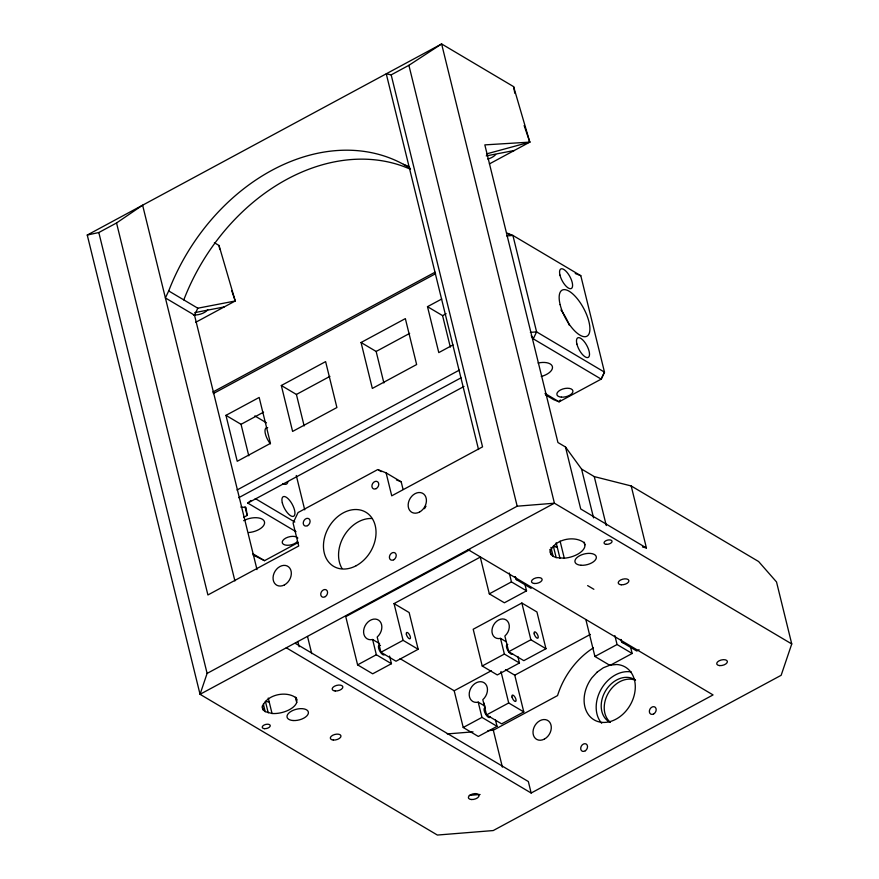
<?xml version="1.0" encoding="UTF-8"?>
<svg xmlns="http://www.w3.org/2000/svg" width="879" height="879" viewBox="0 0 879 879"><rect width="100%" height="100%" fill="white"/><g stroke="black" fill="none" stroke-linecap="round" stroke-linejoin="round"><path stroke-width="1.32" d="M296.981 700.047L296.047 697.871C286.082 690.169 265.359 694.828 262.239 707.672L263.162 709.858L265.205 711.627L272.04 713.495A17.8 8.977 -13.8 0 0 296.717 702.486L296.355 697.497M234.913 580.931L142.618 205.192L116.544 222.969L98.822 232.528L207.114 673.402L200.049 694.3L437.379 835.05L493.229 830.556L781.156 675.292L791.748 643.955L776.52 581.953L758.61 561.527L631.188 485.955L594.259 476.594L581.568 469.067L565.483 446.982L557.934 442.511L484.834 144.881L529.806 142.123L513.6 86.636L441.621 43.95L87.252 235.045L200.049 694.3L554.418 503.206L791.748 643.955M409.032 166.549L403.472 164.34A188.084 144.431 -59.3 0 0 168.702 290.938L165.395 297.926L194.512 315.187L256.998 569.592M194.512 315.187L197.808 308.21L235.242 300.981L219.036 245.494L214.388 242.736M506.7 235.935L512.907 235.429L580.799 275.698L604.488 372.147L601.192 379.124L533.289 338.854L536.597 331.877L512.907 235.429L507.348 233.232L510.864 235.308M560.373 399.945L559.11 401.813L553.55 399.615L545.409 394.781M296.025 531.696L247.779 503.074L250.933 500.481M478.539 449.554L386.255 73.814L391.177 74.869L408.9 65.31L441.621 43.95L554.418 503.206L517.182 506.194L207.114 673.402M195.687 322.307L235.242 300.981L231.759 290.784M489.383 163.923L529.806 142.123L524.148 125.554M212.784 392.078L435.061 272.204M213.3 393.583L435.588 273.71M225.958 415.36L259.173 397.451L270.457 443.368L237.231 461.288L225.958 415.36L241.044 424.315L248.779 455.805M281.324 385.507L325.615 361.621L336.899 407.537L292.608 431.424L281.324 385.507L296.41 394.451L304.145 425.941M361.06 342.502L405.351 318.616L416.635 364.543L372.333 388.43L361.06 342.502L376.146 351.457L383.881 382.947M453.015 344.92L438.786 352.6L427.502 306.672L441.741 299.003M241.044 424.315L263.579 412.152M296.41 394.451L329.933 376.377M376.146 351.457L409.669 333.383M427.502 306.672L442.587 315.627L446.147 313.704M236.989 490.021L459.277 370.147M238.725 497.701L461.014 377.838M247.779 503.074L464.024 386.463M243.626 517.357L247.153 515.457L245.988 507.458L240.868 507.073M253.13 554.99L264.535 560.67L298.201 542.508M469.902 549.694L345.755 616.64L357.599 664.854L372.685 673.808L391.441 663.7L389.562 656.075M391.441 663.7L376.344 654.745L372.608 639.505A10.955 8.416 -59.3 0 1 364.17 628.045A10.955 8.416 -59.3 0 1 378.684 620.222A10.955 8.416 -59.3 0 1 377.19 637.033L380.937 652.273L396.022 661.228L418.173 649.284L403.076 640.33L394.056 603.587L480.275 557.099L489.306 593.841L504.392 602.785L526.543 590.842L524.983 584.491M357.599 664.854L376.344 654.745M380.937 652.273L403.076 640.33M489.306 593.841L511.446 581.898L526.543 590.842M519.456 662.997L504.37 654.053L500.514 638.374A10.405 7.988 -59.3 0 1 492.504 627.485A10.405 7.988 -59.3 0 1 506.293 620.047A10.405 7.988 -59.3 0 1 504.876 636.022L508.721 651.702L523.807 660.656L545.958 648.713L536.937 611.971L521.851 603.016L473.199 629.254L482.219 665.996L497.305 674.94L519.456 662.997L517.852 656.47M482.219 665.996L504.37 654.053M508.721 651.702L530.872 639.758L545.958 648.713M400.11 658.679L454.19 690.762L491.295 670.754M505.48 669.677L514.764 675.182L590.413 634.385M463.222 727.493L481.967 717.385L497.053 726.34L478.308 736.448L463.222 727.493L454.19 690.762M486.548 714.913L508.699 702.969L523.785 711.924L501.634 723.867L486.548 714.913L482.813 699.673A10.955 8.416 -59.3 0 0 484.296 682.862A10.955 8.416 -59.3 0 0 469.782 690.685A10.955 8.416 -59.3 0 0 478.22 702.145L481.967 717.385M594.918 656.47L617.069 644.527L632.155 653.482L610.004 665.425L594.918 656.47L585.897 619.739M639.088 649.746L636.748 651.009L621.651 642.055L621.035 639.516M487.9 730.647L493.317 730.218L557.55 695.575A69.957 53.718 -59.3 0 1 593.358 647.878M286.29 647.79L531.158 793.023L713.056 694.926L468.188 549.705M486.548 153.902L529.806 142.123M87.252 235.045L98.822 232.528M486.23 155.913L514.303 150.485M194.753 312.627L224.167 306.947M530.389 332.372L536.597 331.877L604.488 372.147L601.192 379.124L559.11 401.813L544.991 393.44M447.279 733.921L473.012 731.844M469.276 795.374L480.11 794.495M554.616 546.76L557.143 546.749L553.341 546.112L556.165 557.594L564.285 558.198A17.8 8.977 -13.8 0 0 584.898 544.782L584.271 542.233M269.227 702.013L265.414 701.387L268.238 712.869M642.461 546.947L646.417 547.958L631.188 485.955M575.24 273.501L580.799 275.698M403.065 489.471L401.187 481.813L386.101 472.869L377.761 469.562L298.036 512.556L293.081 523.027L298.717 545.991L207.905 594.962L116.544 222.969M396.429 479.923L401.187 481.813M584.898 544.782L583.975 542.596C574.009 534.904 553.287 539.563 550.155 552.408L551.089 554.583L553.133 556.352L556.165 557.594M587.633 585.601L593.874 589.293M403.472 164.34L410.438 168.471M646.417 547.958L580.711 508.985L565.483 446.982M168.702 290.938L197.808 308.21M378.926 470.254L381.244 471.627M254.833 415.921L266.458 422.821M531.125 588.37L516.039 579.415L515.413 576.877M500.514 638.374L506.315 641.813M255.262 498.569L294.806 522.027M394.056 603.587L409.142 612.542L418.173 649.284M252.833 553.726L264.535 560.67M372.608 639.505L379.574 643.637M478.22 702.145L485.186 706.276M295.245 643.296L528.345 781.541L531.158 793.023M531.224 335.668L533.289 338.854M594.259 476.594L606.29 525.543M630.595 647.131L632.155 653.482M581.568 469.067L593.556 517.874M614.882 635.638L617.069 644.527M560.099 541.134L564.285 558.198M556.176 542.782L559.967 558.231M550.946 547.43L553.133 556.352M549.836 549.485L551.089 554.583M408.9 65.31L517.182 506.194M521.851 603.016L530.872 639.758M391.177 74.869L482.549 446.862L391.737 495.833L386.101 472.869M509.271 573.009L511.446 581.898M442.587 315.627L450.323 347.117M514.764 675.182L523.785 711.924M500.964 671.479L508.699 702.969M495.492 719.989L497.053 726.34M493.317 730.218L502.392 767.147M296.289 475.506L304.727 509.853M307.518 636.473L311.726 653.624M297.86 641.483L299.157 646.757M295.432 697.234L296.717 702.486M245.032 506.798L247.153 515.457M268.249 698.058L272.04 713.495M263.326 703.969L265.205 711.627M262.228 706.024L263.162 709.858M513.6 86.636L514.819 93.273M219.036 245.494L219.761 249.471M341.909 568.328A31.49 24.183 -59.3 0 1 344.183 535.641A31.49 24.183 -59.3 0 1 371.949 518.5M207.752 309.76A10.955 5.527 -13.8 0 1 193.446 314.979M495.679 154.495A10.955 5.527 -13.8 0 1 487.746 159.044M610.136 722.329A24.645 18.931 -59.3 0 1 605.609 690.762A24.645 18.931 -59.3 0 1 635.528 680.203M610.059 722.044A24.645 18.931 -59.3 0 1 608.631 692.553A24.645 18.931 -59.3 0 1 635.297 680.192M601.686 723.296A30.677 23.557 -59.3 0 1 601.247 689.048A30.677 23.557 -59.3 0 1 631.232 671.952M424.524 508.688A10.955 8.416 -59.3 0 1 425.996 506.238M183.788 299.893A188.084 144.431 -59.3 0 1 410.229 169.164M560.934 310.012A26.15 10.317 61.7 0 1 569.35 325.318M287.916 481.648A13.69 5.406 61.7 0 1 282.796 483.516M270.435 443.829A11.086 4.373 61.7 0 1 265.15 432.787A11.086 4.373 61.7 0 1 267.721 427.666M243.637 520.687A13.69 6.911 -13.8 0 1 264.304 521.357A13.69 6.911 -13.8 0 1 248.68 532.542M538.113 363.027A13.69 6.911 -13.8 0 1 552.408 366.664A13.69 6.911 -13.8 0 1 541.255 376.476M297.509 541.343A8.219 4.142 -13.8 0 1 285.016 544.969A8.219 4.142 -13.8 0 1 285.741 538.124A8.219 4.142 -13.8 0 1 297.86 538.047M484.56 705.771A10.955 8.416 -59.3 0 1 484.285 703.222M623.969 642.988A3.56 1.406 61.7 0 1 620.651 639.472M512.589 653.855A5.472 2.165 61.7 0 1 507.601 650.086A5.472 2.165 61.7 0 1 507.787 644.439M518.357 580.349A3.56 1.406 61.7 0 1 515.039 576.833M384.562 654.547A5.472 2.165 61.7 0 1 379.278 650.141A5.472 2.165 61.7 0 1 380.508 645.45M490.427 716.528A5.472 2.165 61.7 0 1 485.549 714.056A5.472 2.165 61.7 0 1 485.384 707.782M597.182 672.083L591.831 677.874A30.677 23.557 -59.3 0 0 594.753 720.242A30.677 23.557 -59.3 0 0 632.759 699.739A30.677 23.557 -59.3 0 0 616.629 664.502L610.015 665.15L603.379 667.743L597.182 672.083M264.491 728.669A4.109 2.077 -13.8 0 0 270.249 725.56A4.109 2.077 -13.8 0 0 263.975 725.098A4.109 2.077 -13.8 0 0 264.491 728.669M333.306 740.052A5.472 2.769 -13.8 0 0 340.986 735.921A5.472 2.769 -13.8 0 0 332.625 735.305A5.472 2.769 -13.8 0 0 333.306 740.052M335.174 690.982A5.472 2.769 -13.8 0 0 342.843 686.84A5.472 2.769 -13.8 0 0 334.481 686.235A5.472 2.769 -13.8 0 0 335.174 690.982M307.518 525.653A4.109 3.153 -59.3 0 0 309.122 518.929A4.109 3.153 -59.3 0 0 303.365 522.038A4.109 3.153 -59.3 0 0 307.518 525.653M356.226 565.691A31.49 24.183 -59.3 0 0 368.554 514.182A31.49 24.183 -59.3 0 0 324.439 537.97A31.49 24.183 -59.3 0 0 356.226 565.691M393.66 559.802A4.109 3.153 -59.3 0 0 395.264 553.089A4.109 3.153 -59.3 0 0 389.518 556.187A4.109 3.153 -59.3 0 0 393.66 559.802M376.179 488.625A4.109 3.153 -59.3 0 0 377.783 481.901A4.109 3.153 -59.3 0 0 372.026 485.01A4.109 3.153 -59.3 0 0 376.179 488.625M325.439 596.555A4.109 3.153 -59.3 0 0 326.263 589.864A4.109 3.153 -59.3 0 0 320.758 593.743A4.109 3.153 -59.3 0 0 325.439 596.555M606.312 544.343A4.109 2.077 -13.8 0 0 612.059 541.233A4.109 2.077 -13.8 0 0 605.796 540.772A4.109 2.077 -13.8 0 0 606.312 544.343M653.613 713.979A4.109 3.153 -59.3 0 0 655.229 707.265A4.109 3.153 -59.3 0 0 649.471 710.364A4.109 3.153 -59.3 0 0 653.613 713.979M585.392 750.732A4.109 3.153 -59.3 0 0 586.227 744.041A4.109 3.153 -59.3 0 0 580.722 747.919A4.109 3.153 -59.3 0 0 585.392 750.732M544.409 739.074A10.955 8.416 -59.3 0 0 548.694 721.154A10.955 8.416 -59.3 0 0 533.344 729.427A10.955 8.416 -59.3 0 0 544.409 739.074M471.375 799.527A5.472 2.769 -13.8 0 0 479.044 795.385A5.472 2.769 -13.8 0 0 470.683 794.77A5.472 2.769 -13.8 0 0 471.375 799.527M284.444 584.898A10.955 8.416 -59.3 0 0 288.73 566.977A10.955 8.416 -59.3 0 0 273.391 575.251A10.955 8.416 -59.3 0 0 284.444 584.898M419.547 512.039A10.955 8.416 -59.3 0 0 423.843 494.13A10.955 8.416 -59.3 0 0 408.493 502.403A10.955 8.416 -59.3 0 0 419.547 512.039M719.714 665.601A5.472 2.769 -13.8 0 0 727.383 661.469A5.472 2.769 -13.8 0 0 719.022 660.854A5.472 2.769 -13.8 0 0 719.714 665.601M534.465 583.502A5.472 2.769 -13.8 0 0 542.145 579.371A5.472 2.769 -13.8 0 0 533.784 578.756A5.472 2.769 -13.8 0 0 534.465 583.502M621.233 584.788A5.472 2.769 -13.8 0 0 628.903 580.645A5.472 2.769 -13.8 0 0 620.541 580.03A5.472 2.769 -13.8 0 0 621.233 584.788M580.986 565.263A10.955 5.527 -13.8 0 0 596.325 556.989A10.955 5.527 -13.8 0 0 579.602 555.748A10.955 5.527 -13.8 0 0 580.986 565.263M293.059 720.527A10.955 5.527 -13.8 0 0 308.397 712.254A10.955 5.527 -13.8 0 0 291.674 711.023A10.955 5.527 -13.8 0 0 293.059 720.527M576.888 344.008A11.086 4.373 61.7 0 0 588.04 357.489A11.086 4.373 61.7 0 0 584.074 341.382A11.086 4.373 61.7 0 0 576.888 344.008M559.967 275.116A11.086 4.373 61.7 0 0 571.119 288.609A11.086 4.373 61.7 0 0 567.153 272.501A11.086 4.373 61.7 0 0 559.967 275.116M560.132 304.639A26.15 10.317 61.7 0 0 586.414 336.448A26.15 10.317 61.7 0 0 577.085 298.464A26.15 10.317 61.7 0 0 560.132 304.639M282.324 502.854A11.086 4.373 61.7 0 0 293.465 516.347A11.086 4.373 61.7 0 0 289.51 500.239A11.086 4.373 61.7 0 0 282.324 502.854M561.406 397.154A8.219 4.142 -13.8 0 0 572.921 390.957A8.219 4.142 -13.8 0 0 560.373 390.023A8.219 4.142 -13.8 0 0 561.406 397.154M534.201 633.891A3.56 1.406 61.7 0 0 537.772 638.22A3.56 1.406 61.7 0 0 536.509 633.045A3.56 1.406 61.7 0 0 534.201 633.891M512.028 697.102A3.56 1.406 61.7 0 0 515.599 701.431A3.56 1.406 61.7 0 0 514.336 696.256A3.56 1.406 61.7 0 0 512.028 697.102M406.406 634.462A3.56 1.406 61.7 0 0 409.988 638.791A3.56 1.406 61.7 0 0 408.713 633.616A3.56 1.406 61.7 0 0 406.406 634.462"/></g></svg>
